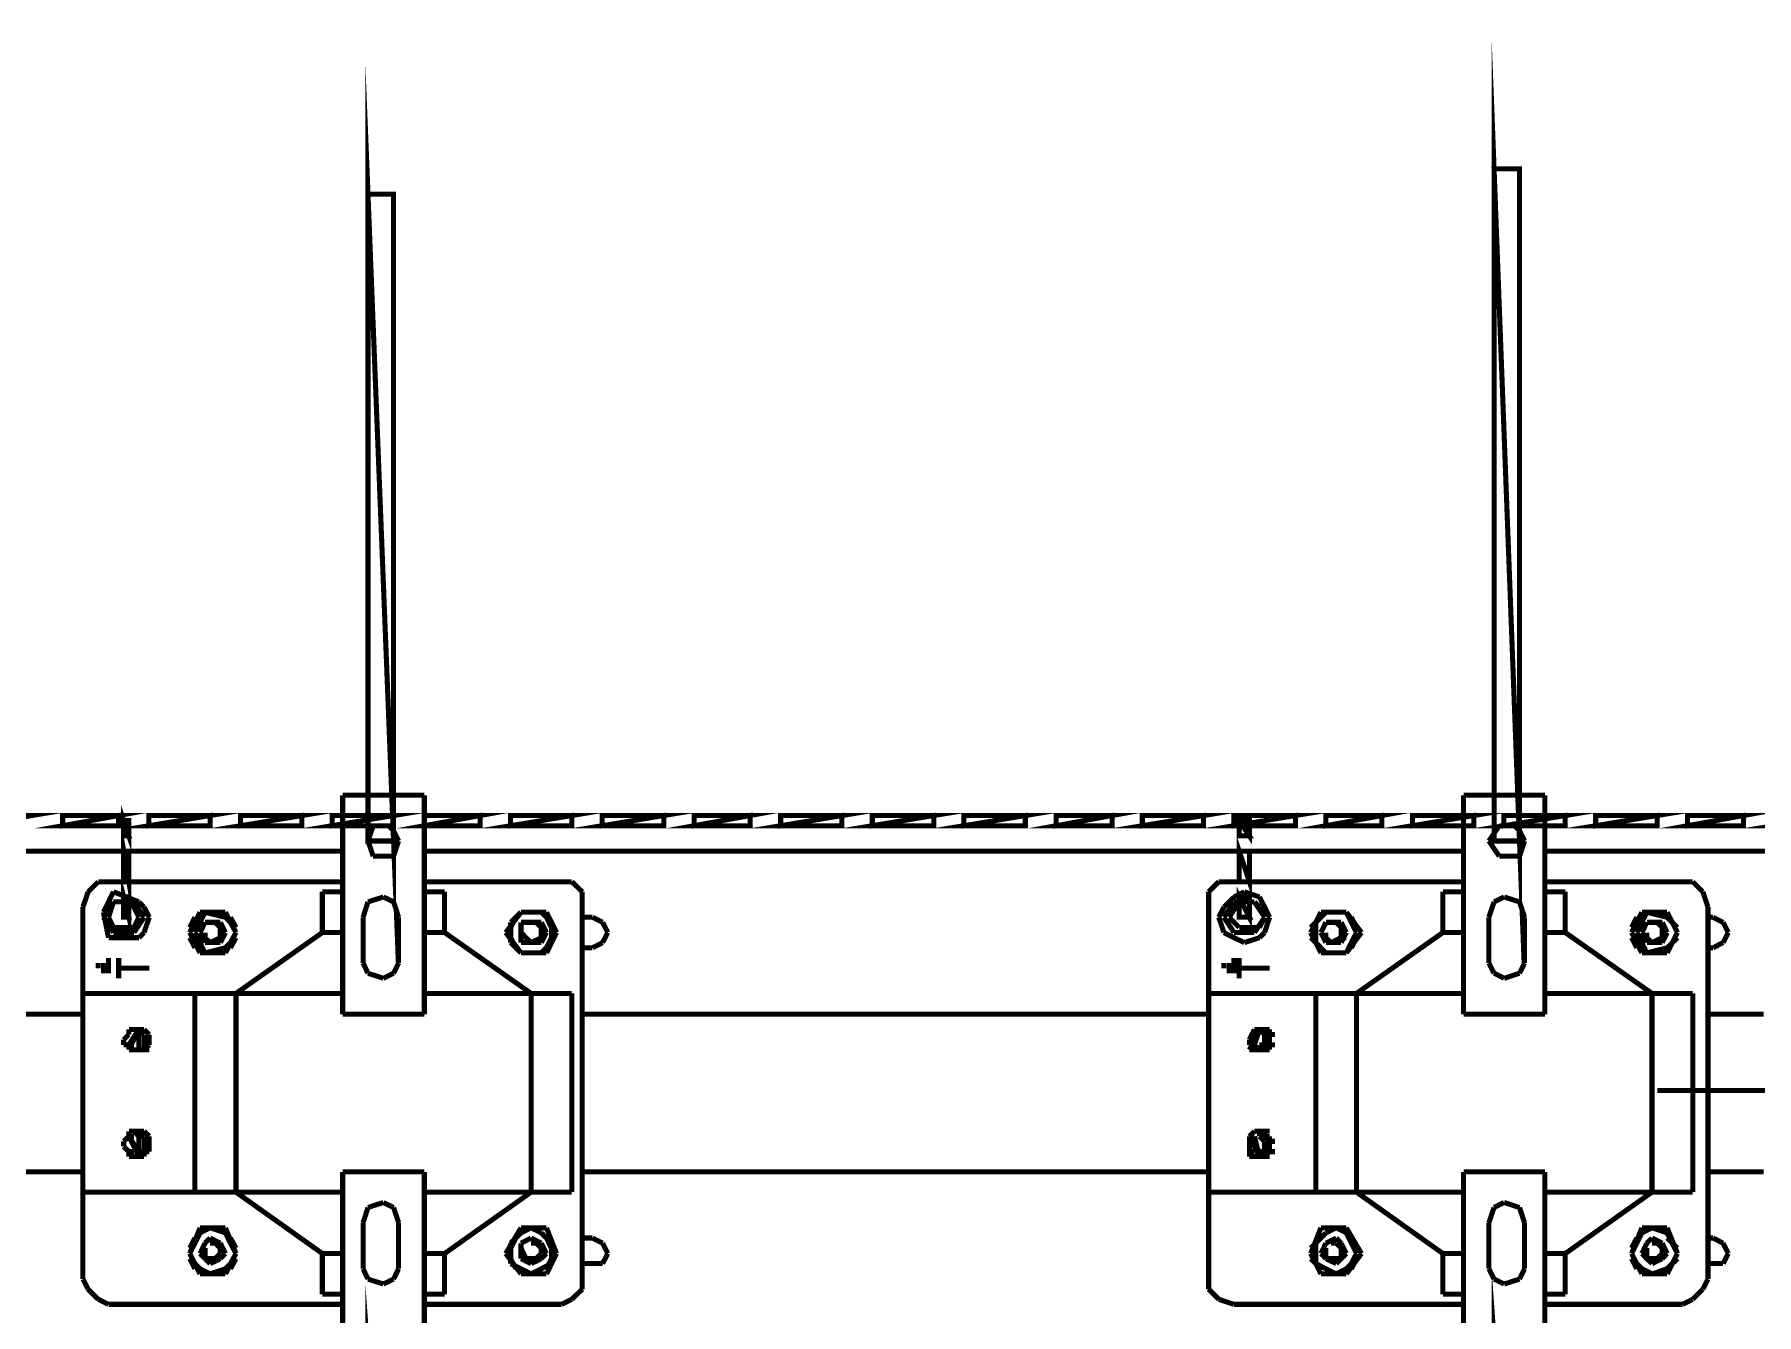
# Model space of a CAD drawing. Extents: x 0 to 210, y 0 to 297.
# Drawn here: x 122.89 to 137.22, y 110.88 to 121.54 of the extents above; entities that cross this region are included whole.
import ezdxf

# ---------------------------------------------------------------- set-up
doc = ezdxf.new("R2010")
doc.units = 0
doc.header["$MEASUREMENT"] = 0
for name, color, linetype in [('C00-00-00-BLACK', 7, 'Continuous'), ('C00-7E-FF', 150, 'Continuous'), ('C00-FF-00', 3, 'Continuous'), ('CFF-00-00', 1, 'Continuous')]:
    doc.layers.add(name, color=color, linetype=linetype)

msp = doc.modelspace()

# ---------------------------------------------------------------- linework, layer by layer
at = {"layer": 'C00-00-00-BLACK', "const_width": 0.0423}
for points in [[(126.132, 115.205), (125.452, 115.205)], [(125.452, 115.205), (125.452, 113.382)], [(126.132, 115.205), (126.132, 113.382)], [(134.784, 115.205), (134.784, 113.382)], [(135.461, 115.205), (134.784, 115.205)], [(135.461, 115.205), (135.461, 113.382)], [(125.706, 114.951), (125.663, 114.824)], [(125.663, 114.824), (125.706, 114.697)], [(125.833, 114.951), (125.706, 114.951)], [(125.876, 114.909), (125.833, 114.951)], [(125.918, 114.824), (125.876, 114.909)], [(125.876, 114.697), (125.918, 114.824)], [(135.081, 114.951), (134.995, 114.824)], [(134.995, 114.824), (135.081, 114.697)], [(135.208, 114.951), (135.081, 114.951)], [(135.25, 114.909), (135.208, 114.951)], [(135.292, 114.824), (135.25, 114.909)], [(135.25, 114.697), (135.292, 114.824)], [(125.452, 114.74), (116.759, 114.74)], [(125.706, 114.697), (125.833, 114.697)], [(125.833, 114.697), (125.876, 114.697)], [(134.784, 114.74), (126.132, 114.74)], [(135.081, 114.697), (135.208, 114.697)], [(135.208, 114.697), (135.25, 114.697)], [(138.642, 114.74), (135.461, 114.74)], [(123.333, 114.401), (123.29, 114.274)], [(123.417, 114.485), (123.333, 114.401)], [(123.503, 114.485), (123.417, 114.485)], [(123.544, 114.401), (123.46, 114.231)], [(123.503, 114.485), (125.452, 114.485)], [(123.756, 114.317), (123.544, 114.401)], [(125.452, 114.401), (125.283, 114.401)], [(125.283, 114.062), (125.283, 114.401)], [(126.132, 114.485), (127.276, 114.485)], [(126.301, 114.401), (126.132, 114.401)], [(126.301, 114.062), (126.301, 114.401)], [(127.36, 114.485), (127.276, 114.485)], [(127.447, 114.401), (127.36, 114.485)], [(127.447, 114.274), (127.447, 114.401)], [(132.746, 114.485), (132.662, 114.401)], [(132.662, 114.401), (132.662, 114.274)], [(132.873, 114.485), (132.746, 114.485)], [(132.873, 114.485), (134.784, 114.485)], [(132.959, 114.401), (132.873, 114.358)], [(133.085, 114.358), (132.959, 114.401)], [(134.612, 114.401), (134.612, 114.062)], [(134.784, 114.401), (134.612, 114.401)], [(135.461, 114.485), (136.608, 114.485)], [(135.461, 114.401), (135.631, 114.401)], [(135.631, 114.401), (135.631, 114.062)], [(136.692, 114.485), (136.608, 114.485)], [(136.776, 114.401), (136.692, 114.485)], [(136.819, 114.274), (136.776, 114.401)], [(123.29, 114.274), (123.29, 111.177)], [(123.544, 114.317), (123.46, 114.189)], [(123.544, 114.317), (123.503, 114.189)], [(123.714, 114.317), (123.544, 114.317)], [(123.672, 114.317), (123.544, 114.317)], [(123.714, 114.274), (123.672, 114.317)], [(123.799, 114.189), (123.714, 114.317)], [(123.756, 114.189), (123.714, 114.274)], [(123.799, 114.274), (123.756, 114.317)], [(123.842, 114.189), (123.799, 114.274)], [(125.663, 114.317), (125.622, 114.189)], [(125.791, 114.358), (125.663, 114.317)], [(125.876, 114.317), (125.791, 114.358)], [(125.918, 114.189), (125.876, 114.317)], [(127.447, 114.274), (127.447, 111.177)], [(132.662, 114.274), (132.662, 111.177)], [(132.789, 114.274), (132.746, 114.189)], [(132.873, 114.358), (132.789, 114.274)], [(132.873, 114.317), (132.789, 114.189)], [(132.916, 114.317), (132.832, 114.189)], [(133.043, 114.317), (132.873, 114.317)], [(133.043, 114.317), (132.916, 114.317)], [(133.085, 114.274), (133.043, 114.317)], [(133.128, 114.189), (133.043, 114.317)], [(133.128, 114.274), (133.085, 114.358)], [(133.128, 114.189), (133.085, 114.274)], [(133.169, 114.189), (133.128, 114.274)], [(135.038, 114.317), (134.995, 114.189)], [(135.122, 114.358), (135.038, 114.317)], [(135.25, 114.317), (135.122, 114.358)], [(135.292, 114.189), (135.25, 114.317)], [(136.819, 114.274), (136.819, 111.177)], [(123.46, 114.231), (123.503, 114.019)], [(123.46, 114.189), (123.544, 114.062)], [(123.503, 114.189), (123.544, 114.104)], [(123.714, 114.062), (123.799, 114.189)], [(123.714, 114.104), (123.756, 114.189)], [(123.799, 114.062), (123.842, 114.189)], [(124.265, 114.231), (124.179, 114.062)], [(124.222, 114.189), (124.179, 114.104)], [(124.306, 114.231), (124.222, 114.062)], [(124.476, 114.231), (124.265, 114.231)], [(124.306, 114.147), (124.265, 114.062)], [(124.434, 114.231), (124.306, 114.231)], [(124.476, 114.189), (124.306, 114.231)], [(124.349, 114.147), (124.306, 114.147)], [(124.434, 114.147), (124.349, 114.147)], [(124.391, 114.147), (124.349, 114.147)], [(124.434, 114.104), (124.391, 114.147)], [(124.476, 114.062), (124.434, 114.147)], [(124.564, 114.062), (124.476, 114.231)], [(124.518, 114.147), (124.476, 114.189)], [(124.564, 114.104), (124.518, 114.189)], [(124.564, 114.062), (124.518, 114.147)], [(125.622, 114.189), (125.622, 113.808)], [(125.918, 114.189), (125.918, 113.808)], [(126.937, 114.231), (126.81, 114.062)], [(126.937, 114.231), (126.851, 114.147)], [(126.894, 114.189), (126.851, 114.104)], [(126.851, 114.147), (126.851, 114.062)], [(127.149, 114.231), (126.937, 114.231)], [(127.021, 114.231), (126.937, 114.231)], [(127.021, 114.147), (126.937, 114.147)], [(126.937, 114.147), (126.937, 114.062)], [(127.063, 114.231), (126.979, 114.231)], [(127.106, 114.231), (127.021, 114.231)], [(127.063, 114.147), (127.021, 114.147)], [(127.106, 114.147), (127.021, 114.147)], [(127.106, 114.104), (127.063, 114.147)], [(127.19, 114.147), (127.106, 114.231)], [(127.149, 114.062), (127.106, 114.147)], [(127.233, 114.062), (127.149, 114.231)], [(127.19, 114.104), (127.149, 114.189)], [(127.19, 114.062), (127.19, 114.147)], [(127.532, 114.189), (127.447, 114.189)], [(127.616, 114.147), (127.532, 114.189)], [(127.659, 114.062), (127.616, 114.147)], [(132.746, 114.189), (132.789, 114.062)], [(132.789, 114.189), (132.873, 114.062)], [(132.832, 114.189), (132.916, 114.104)], [(133.043, 114.062), (133.128, 114.189)], [(133.085, 114.104), (133.128, 114.189)], [(133.128, 114.062), (133.169, 114.189)], [(133.597, 114.231), (133.511, 114.062)], [(133.597, 114.189), (133.511, 114.104)], [(133.638, 114.231), (133.554, 114.147)], [(133.554, 114.147), (133.554, 114.062)], [(133.808, 114.231), (133.597, 114.231)], [(133.638, 114.147), (133.597, 114.062)], [(133.724, 114.231), (133.638, 114.231)], [(133.724, 114.147), (133.638, 114.147)], [(133.765, 114.231), (133.681, 114.231)], [(133.724, 114.147), (133.681, 114.147)], [(133.808, 114.231), (133.724, 114.231)], [(133.765, 114.104), (133.724, 114.147)], [(133.765, 114.147), (133.724, 114.147)], [(133.808, 114.062), (133.765, 114.147)], [(133.934, 114.062), (133.808, 114.231)], [(133.85, 114.147), (133.808, 114.231)], [(133.893, 114.104), (133.85, 114.189)], [(133.893, 114.062), (133.85, 114.147)], [(134.995, 114.189), (134.995, 113.808)], [(135.292, 114.189), (135.292, 113.808)], [(136.269, 114.231), (136.183, 114.062)], [(136.226, 114.189), (136.183, 114.104)], [(136.31, 114.231), (136.226, 114.062)], [(136.479, 114.231), (136.269, 114.231)], [(136.31, 114.147), (136.269, 114.062)], [(136.438, 114.231), (136.31, 114.231)], [(136.479, 114.189), (136.31, 114.231)], [(136.353, 114.147), (136.31, 114.147)], [(136.438, 114.147), (136.353, 114.147)], [(136.396, 114.147), (136.353, 114.147)], [(136.438, 114.104), (136.396, 114.147)], [(136.479, 114.062), (136.438, 114.147)], [(136.565, 114.062), (136.479, 114.231)], [(136.565, 114.104), (136.479, 114.189)], [(136.522, 114.147), (136.479, 114.189)], [(136.565, 114.062), (136.522, 114.147)], [(136.861, 114.189), (136.819, 114.189)], [(136.945, 114.147), (136.861, 114.189)], [(136.988, 114.062), (136.945, 114.147)], [(123.503, 114.019), (123.756, 114.019)], [(123.544, 114.104), (123.672, 114.104)], [(123.544, 114.062), (123.714, 114.062)], [(123.672, 114.104), (123.714, 114.104)], [(123.756, 114.019), (123.799, 114.062)], [(124.179, 114.062), (124.265, 113.892)], [(124.179, 114.019), (124.222, 113.935)], [(124.222, 114.062), (124.306, 113.892)], [(124.265, 114.062), (124.306, 113.978)], [(124.306, 114.062), (124.306, 114.019)], [(124.306, 114.019), (124.349, 113.978)], [(124.306, 113.978), (124.349, 113.978)], [(124.349, 113.978), (124.434, 114.019)], [(124.349, 113.978), (124.434, 113.978)], [(124.434, 114.019), (124.434, 114.104)], [(124.434, 113.978), (124.476, 114.062)], [(124.476, 113.892), (124.564, 114.062)], [(124.476, 113.935), (124.518, 113.978)], [(124.518, 113.978), (124.564, 114.062)], [(124.518, 113.935), (124.564, 114.019)], [(125.283, 114.062), (124.564, 113.555)], [(125.452, 114.062), (125.283, 114.062)], [(126.132, 114.062), (126.301, 114.062)], [(126.301, 114.062), (127.021, 113.555)], [(126.81, 114.062), (126.937, 113.892)], [(126.851, 114.062), (126.851, 113.978)], [(126.851, 114.019), (126.894, 113.935)], [(126.851, 113.978), (126.937, 113.892)], [(126.937, 114.062), (126.979, 114.019)], [(126.937, 114.062), (126.937, 113.978)], [(126.937, 113.978), (127.021, 113.978)], [(126.979, 114.019), (127.021, 113.978)], [(127.021, 113.978), (127.106, 114.019)], [(127.021, 113.978), (127.106, 113.978)], [(127.106, 114.019), (127.106, 114.104)], [(127.106, 113.978), (127.149, 114.062)], [(127.106, 113.892), (127.19, 113.978)], [(127.149, 113.892), (127.233, 114.062)], [(127.149, 113.935), (127.19, 114.019)], [(127.19, 113.978), (127.19, 114.062)], [(127.532, 113.935), (127.616, 113.978)], [(127.616, 113.978), (127.659, 114.062)], [(132.789, 114.062), (132.873, 114.019)], [(132.873, 114.062), (133.043, 114.062)], [(132.873, 114.019), (132.959, 113.978)], [(132.916, 114.104), (133.043, 114.104)], [(132.959, 113.978), (133.085, 114.019)], [(133.043, 114.104), (133.085, 114.104)], [(133.085, 114.019), (133.128, 114.062)], [(133.511, 114.062), (133.597, 113.892)], [(133.511, 114.019), (133.597, 113.935)], [(133.554, 114.062), (133.554, 113.978)], [(133.554, 113.978), (133.638, 113.892)], [(133.597, 114.062), (133.638, 113.978)], [(133.638, 114.062), (133.638, 114.019)], [(133.638, 114.019), (133.681, 113.978)], [(133.638, 113.978), (133.724, 113.978)], [(133.681, 113.978), (133.765, 114.019)], [(133.724, 113.978), (133.765, 113.978)], [(133.765, 114.019), (133.765, 114.104)], [(133.765, 113.978), (133.808, 114.062)], [(133.765, 114.019), (133.808, 114.019)], [(133.808, 113.892), (133.934, 114.062)], [(133.808, 113.892), (133.85, 113.978)], [(133.85, 113.978), (133.893, 114.062)], [(133.85, 113.935), (133.893, 114.019)], [(134.612, 114.062), (133.893, 113.555)], [(134.784, 114.062), (134.612, 114.062)], [(135.631, 114.062), (135.461, 114.062)], [(135.631, 114.062), (136.353, 113.555)], [(136.183, 114.062), (136.269, 113.892)], [(136.183, 114.019), (136.226, 113.935)], [(136.226, 114.062), (136.31, 113.892)], [(136.269, 114.062), (136.31, 113.978)], [(136.31, 114.062), (136.31, 114.019)], [(136.31, 114.019), (136.353, 113.978)], [(136.31, 113.978), (136.353, 113.978)], [(136.353, 113.978), (136.438, 114.019)], [(136.353, 113.978), (136.438, 113.978)], [(136.438, 114.019), (136.438, 114.104)], [(136.438, 113.978), (136.479, 114.062)], [(136.479, 113.892), (136.565, 114.062)], [(136.479, 113.935), (136.565, 114.019)], [(136.479, 113.935), (136.522, 113.978)], [(136.522, 113.978), (136.565, 114.062)], [(136.861, 113.935), (136.945, 113.978)], [(136.945, 113.978), (136.988, 114.062)], [(123.503, 113.851), (123.503, 113.723)], [(123.587, 113.851), (123.587, 113.681)], [(124.265, 113.892), (124.476, 113.892)], [(124.306, 113.892), (124.476, 113.935)], [(124.306, 113.892), (124.434, 113.892)], [(126.937, 113.892), (127.149, 113.892)], [(126.937, 113.892), (127.021, 113.892)], [(126.979, 113.892), (127.063, 113.892)], [(127.021, 113.892), (127.106, 113.892)], [(127.447, 113.935), (127.532, 113.935)], [(132.873, 113.851), (132.873, 113.723)], [(132.916, 113.851), (132.916, 113.681)], [(133.597, 113.892), (133.808, 113.892)], [(133.638, 113.892), (133.724, 113.892)], [(133.681, 113.892), (133.765, 113.892)], [(133.724, 113.892), (133.808, 113.892)], [(136.269, 113.892), (136.479, 113.892)], [(136.31, 113.892), (136.479, 113.935)], [(136.31, 113.892), (136.438, 113.892)], [(136.819, 113.935), (136.861, 113.935)], [(123.417, 113.808), (123.417, 113.765)], [(123.46, 113.808), (123.46, 113.723)], [(123.842, 113.765), (123.587, 113.765)], [(125.622, 113.808), (125.663, 113.723)], [(125.663, 113.723), (125.791, 113.681)], [(125.791, 113.681), (125.876, 113.723)], [(125.876, 113.723), (125.918, 113.808)], [(132.789, 113.808), (132.789, 113.765)], [(132.832, 113.808), (132.832, 113.723)], [(133.169, 113.765), (132.916, 113.765)], [(134.995, 113.808), (135.038, 113.723)], [(135.038, 113.723), (135.122, 113.681)], [(135.122, 113.681), (135.25, 113.723)], [(135.25, 113.723), (135.292, 113.808)], [(125.452, 113.555), (123.29, 113.555)], [(124.222, 113.555), (124.222, 111.901)], [(124.564, 113.555), (124.564, 111.901)], [(127.36, 113.555), (126.132, 113.555)], [(127.021, 113.555), (127.021, 111.901)], [(127.36, 113.555), (127.36, 111.901)], [(134.784, 113.555), (132.662, 113.555)], [(133.554, 113.555), (133.554, 111.901)], [(133.893, 113.555), (133.893, 111.901)], [(136.692, 113.555), (135.461, 113.555)], [(136.353, 113.555), (136.353, 111.901)], [(136.692, 113.555), (136.692, 111.901)], [(123.29, 113.382), (118.116, 113.382)], [(123.672, 113.127), (123.756, 113.255)], [(123.672, 113.086), (123.756, 113.255)], [(123.756, 113.255), (123.672, 113.255)], [(123.672, 113.255), (123.714, 113.255)], [(123.672, 113.255), (123.714, 113.255)], [(123.672, 113.255), (123.672, 113.213)], [(123.672, 113.127), (123.756, 113.255)], [(123.714, 113.255), (123.756, 113.255)], [(123.799, 113.213), (123.756, 113.255)], [(123.756, 113.255), (123.799, 113.255)], [(123.799, 113.255), (123.756, 113.255)], [(123.756, 113.255), (123.799, 113.255)], [(123.756, 113.255), (123.799, 113.255)], [(123.799, 113.255), (123.756, 113.255)], [(123.756, 113.255), (123.799, 113.255)], [(123.756, 113.127), (123.756, 113.255)], [(123.842, 113.213), (123.799, 113.255)], [(126.132, 113.382), (125.452, 113.382)], [(132.662, 113.382), (127.447, 113.382)], [(133.043, 113.255), (133.001, 113.17)], [(133.085, 113.255), (133.001, 113.086)], [(133.001, 113.127), (133.085, 113.255)], [(133.043, 113.127), (133.085, 113.255)], [(133.085, 113.255), (133.043, 113.255)], [(133.043, 113.255), (133.085, 113.255)], [(133.043, 113.255), (133.128, 113.255)], [(133.128, 113.213), (133.085, 113.255)], [(133.128, 113.255), (133.085, 113.255)], [(133.085, 113.255), (133.128, 113.255)], [(133.128, 113.255), (133.085, 113.255)], [(133.128, 113.255), (133.085, 113.255)], [(133.169, 113.255), (133.128, 113.255)], [(133.128, 113.255), (133.169, 113.255)], [(133.128, 113.255), (133.169, 113.255)], [(133.128, 113.213), (133.128, 113.255)], [(133.128, 113.255), (133.169, 113.255)], [(133.169, 113.213), (133.169, 113.255)], [(135.461, 113.382), (134.784, 113.382)], [(137.284, 113.382), (136.819, 113.382)], [(123.672, 113.213), (123.629, 113.17)], [(123.629, 113.17), (123.629, 113.127)], [(123.629, 113.127), (123.672, 113.127)], [(123.672, 113.127), (123.714, 113.127)], [(123.672, 113.127), (123.672, 113.086)], [(123.756, 113.086), (123.756, 113.127)], [(123.799, 113.127), (123.799, 113.213)], [(123.799, 113.086), (123.799, 113.127)], [(123.799, 113.086), (123.842, 113.127)], [(123.842, 113.127), (123.842, 113.213)], [(133.001, 113.17), (133.001, 113.127)], [(133.001, 113.127), (133.043, 113.127)], [(133.043, 113.127), (133.001, 113.127)], [(133.043, 113.086), (133.043, 113.127)], [(133.085, 113.086), (133.085, 113.127)], [(133.085, 113.127), (133.128, 113.127)], [(133.128, 113.127), (133.128, 113.213)], [(133.169, 113.213), (133.128, 113.213)], [(133.128, 113.086), (133.128, 113.127)], [(133.128, 113.127), (133.169, 113.127)], [(133.169, 113.127), (133.169, 113.213)], [(133.169, 113.213), (133.215, 113.213)], [(133.169, 113.127), (133.169, 113.213)], [(133.169, 113.086), (133.169, 113.127)], [(133.169, 113.127), (133.215, 113.127)], [(123.672, 113.086), (123.756, 113.086)], [(123.714, 113.086), (123.756, 113.086)], [(123.756, 113.086), (123.799, 113.086)], [(123.756, 113.086), (123.799, 113.086)], [(123.756, 113.086), (123.799, 113.086)], [(123.799, 113.086), (123.842, 113.086)], [(123.799, 113.086), (123.842, 113.086)], [(133.001, 113.086), (133.043, 113.086)], [(133.043, 113.086), (133.085, 113.086)], [(133.043, 113.086), (133.128, 113.086)], [(133.085, 113.086), (133.128, 113.086)], [(133.128, 113.086), (133.169, 113.086)], [(133.128, 113.086), (133.169, 113.086)], [(123.672, 112.365), (123.672, 112.408)], [(123.672, 112.408), (123.714, 112.408)], [(123.714, 112.408), (123.756, 112.408)], [(123.714, 112.408), (123.756, 112.365)], [(123.756, 112.408), (123.799, 112.408)], [(123.756, 112.408), (123.799, 112.408)], [(123.756, 112.408), (123.799, 112.365)], [(123.799, 112.408), (123.842, 112.365)], [(133.001, 112.365), (133.043, 112.408)], [(133.043, 112.408), (133.085, 112.408)], [(133.043, 112.408), (133.128, 112.408)], [(133.085, 112.408), (133.128, 112.408)], [(133.085, 112.408), (133.085, 112.365)], [(133.128, 112.408), (133.128, 112.365)], [(133.128, 112.408), (133.169, 112.408)], [(133.128, 112.408), (133.128, 112.365)], [(123.629, 112.324), (123.672, 112.365)], [(123.629, 112.281), (123.629, 112.324)], [(123.672, 112.238), (123.629, 112.281)], [(123.672, 112.365), (123.714, 112.365)], [(123.756, 112.197), (123.672, 112.365)], [(123.756, 112.238), (123.672, 112.365)], [(123.672, 112.365), (123.756, 112.197)], [(123.756, 112.365), (123.799, 112.365)], [(123.756, 112.365), (123.756, 112.238)], [(123.799, 112.365), (123.799, 112.238)], [(123.842, 112.365), (123.842, 112.238)], [(133.001, 112.365), (133.085, 112.197)], [(133.085, 112.238), (133.001, 112.365)], [(133.001, 112.238), (133.001, 112.365)], [(133.001, 112.365), (133.043, 112.365)], [(133.043, 112.365), (133.085, 112.197)], [(133.085, 112.365), (133.128, 112.365)], [(133.085, 112.365), (133.128, 112.324)], [(133.128, 112.365), (133.169, 112.365)], [(133.128, 112.365), (133.169, 112.324)], [(133.128, 112.365), (133.169, 112.365)], [(133.128, 112.324), (133.128, 112.238)], [(133.169, 112.365), (133.169, 112.324)], [(133.169, 112.324), (133.169, 112.238)], [(133.169, 112.324), (133.215, 112.324)], [(133.169, 112.324), (133.169, 112.281)], [(133.169, 112.281), (133.169, 112.238)], [(123.672, 112.197), (123.672, 112.238)], [(123.672, 112.238), (123.714, 112.238)], [(123.756, 112.197), (123.672, 112.197)], [(123.714, 112.197), (123.756, 112.197)], [(123.799, 112.238), (123.756, 112.238)], [(123.756, 112.238), (123.756, 112.197)], [(123.756, 112.238), (123.799, 112.238)], [(123.756, 112.197), (123.799, 112.197)], [(123.799, 112.197), (123.756, 112.197)], [(123.799, 112.197), (123.756, 112.197)], [(123.842, 112.238), (123.799, 112.238)], [(123.799, 112.238), (123.799, 112.197)], [(123.799, 112.238), (123.842, 112.238)], [(123.799, 112.238), (123.799, 112.197)], [(133.001, 112.197), (133.001, 112.238)], [(133.001, 112.238), (133.043, 112.238)], [(133.085, 112.197), (133.001, 112.197)], [(133.043, 112.197), (133.128, 112.197)], [(133.128, 112.238), (133.085, 112.238)], [(133.085, 112.238), (133.128, 112.238)], [(133.128, 112.197), (133.085, 112.197)], [(133.085, 112.197), (133.128, 112.197)], [(133.128, 112.197), (133.085, 112.197)], [(133.169, 112.238), (133.128, 112.238)], [(133.128, 112.238), (133.128, 112.197)], [(133.169, 112.238), (133.128, 112.197)], [(133.128, 112.238), (133.128, 112.197)], [(133.128, 112.197), (133.169, 112.197)], [(133.169, 112.238), (133.215, 112.238)], [(123.29, 112.069), (118.116, 112.069)], [(125.452, 112.069), (125.452, 110.247)], [(126.132, 112.069), (125.452, 112.069)], [(126.132, 112.069), (126.132, 110.247)], [(132.662, 112.069), (127.447, 112.069)], [(134.784, 112.069), (134.784, 110.247)], [(135.461, 112.069), (134.784, 112.069)], [(135.461, 112.069), (135.461, 110.247)], [(137.284, 112.069), (136.819, 112.069)], [(125.452, 111.901), (123.29, 111.901)], [(125.283, 111.39), (124.564, 111.901)], [(125.791, 111.815), (125.663, 111.773)], [(125.876, 111.773), (125.791, 111.815)], [(127.36, 111.901), (126.132, 111.901)], [(126.301, 111.39), (127.021, 111.901)], [(134.784, 111.901), (132.662, 111.901)], [(134.612, 111.39), (133.893, 111.901)], [(135.122, 111.815), (135.038, 111.773)], [(135.25, 111.773), (135.122, 111.815)], [(136.692, 111.901), (135.461, 111.901)], [(135.631, 111.39), (136.353, 111.901)], [(125.663, 111.773), (125.622, 111.646)], [(125.918, 111.646), (125.876, 111.773)], [(135.038, 111.773), (134.995, 111.646)], [(135.292, 111.646), (135.25, 111.773)], [(124.265, 111.604), (124.179, 111.39)], [(124.265, 111.562), (124.222, 111.476)], [(124.349, 111.604), (124.265, 111.562)], [(124.476, 111.604), (124.265, 111.604)], [(124.434, 111.604), (124.306, 111.604)], [(124.476, 111.562), (124.349, 111.604)], [(124.564, 111.39), (124.476, 111.604)], [(124.518, 111.476), (124.476, 111.562)], [(125.622, 111.646), (125.622, 111.263)], [(125.918, 111.646), (125.918, 111.263)], [(126.937, 111.604), (126.81, 111.39)], [(126.937, 111.562), (126.851, 111.476)], [(127.021, 111.604), (126.937, 111.562)], [(127.149, 111.604), (126.937, 111.604)], [(127.063, 111.604), (126.979, 111.604)], [(127.106, 111.562), (127.021, 111.604)], [(127.19, 111.476), (127.106, 111.562)], [(127.233, 111.39), (127.149, 111.604)], [(133.597, 111.604), (133.511, 111.39)], [(133.638, 111.562), (133.554, 111.476)], [(133.808, 111.604), (133.597, 111.604)], [(133.724, 111.604), (133.638, 111.562)], [(133.765, 111.604), (133.681, 111.604)], [(133.808, 111.562), (133.724, 111.604)], [(133.934, 111.39), (133.808, 111.604)], [(133.85, 111.476), (133.808, 111.562)], [(134.995, 111.646), (134.995, 111.263)], [(135.292, 111.646), (135.292, 111.263)], [(136.269, 111.604), (136.183, 111.39)], [(136.269, 111.562), (136.226, 111.476)], [(136.479, 111.604), (136.269, 111.604)], [(136.353, 111.604), (136.269, 111.562)], [(136.438, 111.604), (136.31, 111.604)], [(136.479, 111.562), (136.353, 111.604)], [(136.565, 111.39), (136.479, 111.604)], [(136.522, 111.476), (136.479, 111.562)], [(124.222, 111.519), (124.179, 111.435)], [(124.222, 111.476), (124.179, 111.39)], [(124.179, 111.39), (124.222, 111.306)], [(124.179, 111.39), (124.265, 111.22)], [(124.306, 111.476), (124.265, 111.39)], [(124.265, 111.39), (124.306, 111.347)], [(124.349, 111.519), (124.306, 111.476)], [(124.306, 111.435), (124.306, 111.347)], [(124.434, 111.476), (124.349, 111.519)], [(124.391, 111.476), (124.349, 111.476)], [(124.434, 111.435), (124.391, 111.476)], [(124.391, 111.347), (124.434, 111.39)], [(124.476, 111.39), (124.434, 111.476)], [(124.434, 111.39), (124.434, 111.435)], [(124.434, 111.347), (124.476, 111.39)], [(124.476, 111.22), (124.564, 111.39)], [(124.564, 111.435), (124.518, 111.519)], [(124.564, 111.39), (124.518, 111.476)], [(124.518, 111.306), (124.564, 111.39)], [(125.283, 111.39), (125.283, 111.051)], [(125.452, 111.39), (125.283, 111.39)], [(126.301, 111.39), (126.132, 111.39)], [(126.301, 111.39), (126.301, 111.051)], [(126.81, 111.39), (126.937, 111.22)], [(126.894, 111.519), (126.851, 111.435)], [(126.851, 111.476), (126.851, 111.39)], [(126.851, 111.39), (126.851, 111.306)], [(127.021, 111.519), (126.937, 111.476)], [(126.937, 111.476), (126.937, 111.39)], [(126.937, 111.435), (126.979, 111.347)], [(126.937, 111.39), (126.937, 111.347)], [(127.106, 111.476), (127.021, 111.519)], [(127.063, 111.476), (127.021, 111.476)], [(127.106, 111.435), (127.063, 111.476)], [(127.063, 111.347), (127.106, 111.39)], [(127.149, 111.39), (127.106, 111.476)], [(127.106, 111.39), (127.106, 111.435)], [(127.106, 111.347), (127.149, 111.39)], [(127.19, 111.435), (127.149, 111.519)], [(127.149, 111.22), (127.233, 111.39)], [(127.19, 111.39), (127.19, 111.476)], [(127.19, 111.306), (127.19, 111.39)], [(127.532, 111.519), (127.447, 111.519)], [(127.616, 111.476), (127.532, 111.519)], [(127.659, 111.39), (127.616, 111.476)], [(127.616, 111.306), (127.659, 111.39)], [(133.597, 111.519), (133.511, 111.435)], [(133.511, 111.39), (133.597, 111.22)], [(133.554, 111.476), (133.554, 111.39)], [(133.554, 111.39), (133.554, 111.306)], [(133.638, 111.476), (133.597, 111.39)], [(133.597, 111.39), (133.638, 111.347)], [(133.724, 111.519), (133.638, 111.476)], [(133.638, 111.435), (133.638, 111.347)], [(133.724, 111.476), (133.681, 111.476)], [(133.765, 111.476), (133.724, 111.519)], [(133.765, 111.435), (133.724, 111.476)], [(133.808, 111.39), (133.765, 111.476)], [(133.765, 111.39), (133.765, 111.435)], [(133.765, 111.347), (133.765, 111.39)], [(133.765, 111.347), (133.808, 111.39)], [(133.808, 111.22), (133.934, 111.39)], [(133.893, 111.435), (133.85, 111.519)], [(133.893, 111.39), (133.85, 111.476)], [(133.85, 111.306), (133.893, 111.39)], [(134.612, 111.39), (134.612, 111.051)], [(134.784, 111.39), (134.612, 111.39)], [(135.631, 111.39), (135.461, 111.39)], [(135.631, 111.39), (135.631, 111.051)], [(136.226, 111.519), (136.183, 111.435)], [(136.226, 111.476), (136.183, 111.39)], [(136.183, 111.39), (136.269, 111.22)], [(136.183, 111.39), (136.226, 111.306)], [(136.31, 111.476), (136.269, 111.39)], [(136.269, 111.39), (136.31, 111.347)], [(136.353, 111.519), (136.31, 111.476)], [(136.31, 111.435), (136.31, 111.347)], [(136.438, 111.476), (136.353, 111.519)], [(136.396, 111.476), (136.353, 111.476)], [(136.438, 111.435), (136.396, 111.476)], [(136.396, 111.347), (136.438, 111.39)], [(136.479, 111.39), (136.438, 111.476)], [(136.438, 111.39), (136.438, 111.435)], [(136.438, 111.347), (136.479, 111.39)], [(136.565, 111.435), (136.479, 111.519)], [(136.479, 111.22), (136.565, 111.39)], [(136.565, 111.39), (136.522, 111.476)], [(136.522, 111.306), (136.565, 111.39)], [(136.861, 111.519), (136.819, 111.519)], [(136.945, 111.476), (136.861, 111.519)], [(136.988, 111.39), (136.945, 111.476)], [(136.945, 111.306), (136.988, 111.39)], [(124.179, 111.347), (124.222, 111.263)], [(124.222, 111.306), (124.265, 111.263)], [(124.265, 111.263), (124.349, 111.22)], [(124.306, 111.347), (124.349, 111.306)], [(124.306, 111.347), (124.349, 111.347)], [(124.349, 111.306), (124.434, 111.347)], [(124.349, 111.347), (124.391, 111.347)], [(124.349, 111.22), (124.476, 111.263)], [(124.476, 111.263), (124.518, 111.306)], [(124.518, 111.263), (124.564, 111.347)], [(125.622, 111.263), (125.663, 111.177)], [(125.876, 111.177), (125.918, 111.263)], [(126.851, 111.347), (126.894, 111.263)], [(126.851, 111.306), (126.937, 111.263)], [(126.937, 111.347), (127.021, 111.306)], [(126.937, 111.263), (127.021, 111.22)], [(126.979, 111.347), (127.021, 111.347)], [(127.021, 111.347), (127.063, 111.347)], [(127.021, 111.306), (127.106, 111.347)], [(127.021, 111.22), (127.106, 111.263)], [(127.106, 111.263), (127.19, 111.306)], [(127.149, 111.263), (127.19, 111.347)], [(127.532, 111.306), (127.447, 111.306)], [(127.532, 111.306), (127.616, 111.306)], [(133.511, 111.347), (133.597, 111.263)], [(133.554, 111.306), (133.638, 111.263)], [(133.638, 111.347), (133.681, 111.347)], [(133.638, 111.347), (133.724, 111.306)], [(133.638, 111.263), (133.724, 111.22)], [(133.681, 111.347), (133.765, 111.347)], [(133.724, 111.306), (133.765, 111.347)], [(133.724, 111.22), (133.808, 111.263)], [(133.808, 111.263), (133.85, 111.306)], [(133.85, 111.263), (133.893, 111.347)], [(134.995, 111.263), (135.038, 111.177)], [(135.25, 111.177), (135.292, 111.263)], [(136.183, 111.347), (136.226, 111.263)], [(136.226, 111.306), (136.269, 111.263)], [(136.269, 111.263), (136.353, 111.22)], [(136.31, 111.347), (136.353, 111.306)], [(136.31, 111.347), (136.353, 111.347)], [(136.353, 111.306), (136.438, 111.347)], [(136.353, 111.347), (136.396, 111.347)], [(136.353, 111.22), (136.479, 111.263)], [(136.479, 111.263), (136.565, 111.347)], [(136.479, 111.263), (136.522, 111.306)], [(136.861, 111.306), (136.819, 111.306)], [(136.861, 111.306), (136.945, 111.306)], [(123.29, 111.177), (123.333, 111.093)], [(124.265, 111.22), (124.476, 111.22)], [(124.306, 111.22), (124.434, 111.22)], [(125.663, 111.177), (125.791, 111.136)], [(125.791, 111.136), (125.876, 111.177)], [(126.937, 111.22), (127.149, 111.22)], [(126.979, 111.22), (127.063, 111.22)], [(127.447, 111.093), (127.447, 111.177)], [(132.662, 111.177), (132.662, 111.093)], [(133.597, 111.22), (133.808, 111.22)], [(133.681, 111.22), (133.765, 111.22)], [(135.038, 111.177), (135.122, 111.136)], [(135.122, 111.136), (135.25, 111.177)], [(136.269, 111.22), (136.479, 111.22)], [(136.31, 111.22), (136.438, 111.22)], [(136.776, 111.093), (136.819, 111.177)], [(123.333, 111.093), (123.417, 111.009)], [(123.417, 111.009), (123.503, 110.967)], [(123.503, 110.967), (125.452, 110.967)], [(125.452, 111.051), (125.283, 111.051)], [(126.301, 111.051), (126.132, 111.051)], [(126.132, 110.967), (127.276, 110.967)], [(127.276, 110.967), (127.36, 111.009)], [(127.36, 111.009), (127.447, 111.093)], [(132.662, 111.093), (132.746, 111.009)], [(132.746, 111.009), (132.873, 110.967)], [(132.873, 110.967), (134.784, 110.967)], [(134.784, 111.051), (134.612, 111.051)], [(135.631, 111.051), (135.461, 111.051)], [(135.461, 110.967), (136.608, 110.967)], [(136.608, 110.967), (136.692, 111.009)], [(136.692, 111.009), (136.776, 111.093)]]:
    msp.add_lwpolyline(points, dxfattribs=at)
at = {"layer": 'C00-7E-FF', "const_width": 0.0423}
msp.add_lwpolyline([(136.396, 112.747), (138.472, 112.747)], dxfattribs=at)
at = {"layer": 'C00-FF-00', "const_width": 0.0423}
for points in [[(122.864, 115.036), (122.353, 114.951), (122.353, 115.036), (122.864, 115.036)], [(123.587, 114.951), (123.587, 115.036), (123.121, 114.951), (123.587, 114.951)], [(123.587, 115.036), (123.121, 114.951), (123.121, 115.036), (123.587, 115.036)], [(124.349, 114.951), (124.349, 115.036), (123.839, 114.951), (124.349, 114.951)], [(123.672, 114.993), (123.629, 114.993), (123.672, 114.866), (123.672, 114.993)], [(123.629, 114.993), (123.672, 114.866), (123.629, 114.866), (123.629, 114.993)], [(123.629, 114.74), (123.672, 114.485), (123.629, 114.485), (123.629, 114.74)], [(124.349, 115.036), (123.839, 114.951), (123.839, 115.036), (124.349, 115.036)], [(125.113, 114.951), (125.113, 115.036), (124.602, 114.951), (125.113, 114.951)], [(125.113, 115.036), (124.602, 114.951), (124.602, 115.036), (125.113, 115.036)], [(125.876, 114.951), (125.876, 115.036), (125.364, 114.951), (125.876, 114.951)], [(125.876, 115.036), (125.364, 114.951), (125.364, 115.036), (125.876, 115.036)], [(126.597, 114.951), (126.597, 115.036), (126.132, 114.951), (126.597, 114.951)], [(126.597, 115.036), (126.132, 114.951), (126.132, 115.036), (126.597, 115.036)], [(127.36, 114.951), (127.36, 115.036), (126.85, 114.951), (127.36, 114.951)], [(127.36, 115.036), (126.85, 114.951), (126.85, 115.036), (127.36, 115.036)], [(128.125, 114.951), (128.125, 115.036), (127.613, 114.951), (128.125, 114.951)], [(128.125, 115.036), (127.613, 114.951), (127.613, 115.036), (128.125, 115.036)], [(128.844, 114.951), (128.844, 115.036), (128.378, 114.951), (128.844, 114.951)], [(128.844, 115.036), (128.378, 114.951), (128.378, 115.036), (128.844, 115.036)], [(129.609, 114.951), (129.609, 115.036), (129.099, 114.951), (129.609, 114.951)], [(129.609, 115.036), (129.099, 114.951), (129.099, 115.036), (129.609, 115.036)], [(130.374, 114.951), (130.374, 115.036), (129.862, 114.951), (130.374, 114.951)], [(130.374, 115.036), (129.862, 114.951), (129.862, 115.036), (130.374, 115.036)], [(131.136, 114.951), (131.136, 115.036), (130.624, 114.951), (131.136, 114.951)], [(131.136, 115.036), (130.624, 114.951), (130.624, 115.036), (131.136, 115.036)], [(131.858, 114.951), (131.858, 115.036), (131.392, 114.951), (131.858, 114.951)], [(131.858, 115.036), (131.392, 114.951), (131.392, 115.036), (131.858, 115.036)], [(132.62, 114.951), (132.62, 115.036), (132.11, 114.951), (132.62, 114.951)], [(132.62, 115.036), (132.11, 114.951), (132.11, 115.036), (132.62, 115.036)], [(133.385, 114.951), (133.385, 115.036), (132.873, 114.951), (133.385, 114.951)], [(133.385, 115.036), (132.873, 114.951), (132.873, 115.036), (133.385, 115.036)], [(133.001, 114.993), (132.916, 114.993), (133.001, 114.866), (133.001, 114.993)], [(132.916, 114.993), (133.001, 114.866), (132.916, 114.866), (132.916, 114.993)], [(134.104, 114.951), (134.104, 115.036), (133.638, 114.951), (134.104, 114.951)], [(134.104, 115.036), (133.638, 114.951), (133.638, 115.036), (134.104, 115.036)], [(134.869, 114.951), (134.869, 115.036), (134.359, 114.951), (134.869, 114.951)], [(134.869, 115.036), (134.359, 114.951), (134.359, 115.036), (134.869, 115.036)], [(135.631, 114.951), (135.631, 115.036), (135.12, 114.951), (135.631, 114.951)], [(135.631, 115.036), (135.12, 114.951), (135.12, 115.036), (135.631, 115.036)], [(136.396, 114.951), (136.396, 115.036), (135.884, 114.951), (136.396, 114.951)], [(136.396, 115.036), (135.884, 114.951), (135.884, 115.036), (136.396, 115.036)], [(137.115, 114.951), (137.115, 115.036), (136.649, 114.951), (137.115, 114.951)], [(137.115, 115.036), (136.649, 114.951), (136.649, 115.036), (137.115, 115.036)], [(137.88, 114.951), (137.88, 115.036), (137.368, 114.951), (137.88, 114.951)], [(132.916, 114.74), (133.001, 114.485), (132.916, 114.485), (132.916, 114.74)], [(123.672, 114.74), (123.629, 114.74), (123.672, 114.485), (123.672, 114.74)], [(133.001, 114.74), (132.916, 114.74), (133.001, 114.485), (133.001, 114.74)], [(123.629, 114.358), (123.672, 114.189), (123.629, 114.189), (123.629, 114.358)], [(132.916, 114.358), (133.001, 114.189), (132.916, 114.189), (132.916, 114.358)], [(123.672, 114.358), (123.629, 114.358), (123.672, 114.189), (123.672, 114.358)], [(133.001, 114.358), (132.916, 114.358), (133.001, 114.189), (133.001, 114.358)]]:
    msp.add_lwpolyline(points, close=True, dxfattribs=at)
at = {"layer": 'C00-FF-00'}
for points in [[(123.587, 114.951), (123.587, 115.036), (123.121, 114.951), (123.587, 114.951)], [(123.587, 115.036), (123.121, 114.951), (123.121, 115.036), (123.587, 115.036)], [(123.672, 114.993), (123.629, 114.993), (123.672, 114.866), (123.672, 114.993)], [(123.629, 114.993), (123.672, 114.866), (123.629, 114.866), (123.629, 114.993)], [(124.349, 114.951), (124.349, 115.036), (123.839, 114.951), (124.349, 114.951)], [(124.349, 115.036), (123.839, 114.951), (123.839, 115.036), (124.349, 115.036)], [(125.113, 114.951), (125.113, 115.036), (124.602, 114.951), (125.113, 114.951)], [(125.113, 115.036), (124.602, 114.951), (124.602, 115.036), (125.113, 115.036)], [(125.876, 114.951), (125.876, 115.036), (125.364, 114.951), (125.876, 114.951)], [(125.876, 115.036), (125.364, 114.951), (125.364, 115.036), (125.876, 115.036)], [(126.597, 114.951), (126.597, 115.036), (126.132, 114.951), (126.597, 114.951)], [(126.597, 115.036), (126.132, 114.951), (126.132, 115.036), (126.597, 115.036)], [(127.36, 114.951), (127.36, 115.036), (126.85, 114.951), (127.36, 114.951)], [(127.36, 115.036), (126.85, 114.951), (126.85, 115.036), (127.36, 115.036)], [(128.125, 114.951), (128.125, 115.036), (127.613, 114.951), (128.125, 114.951)], [(128.125, 115.036), (127.613, 114.951), (127.613, 115.036), (128.125, 115.036)], [(128.844, 114.951), (128.844, 115.036), (128.378, 114.951), (128.844, 114.951)], [(128.844, 115.036), (128.378, 114.951), (128.378, 115.036), (128.844, 115.036)], [(129.609, 114.951), (129.609, 115.036), (129.099, 114.951), (129.609, 114.951)], [(129.609, 115.036), (129.099, 114.951), (129.099, 115.036), (129.609, 115.036)], [(130.374, 114.951), (130.374, 115.036), (129.862, 114.951), (130.374, 114.951)], [(130.374, 115.036), (129.862, 114.951), (129.862, 115.036), (130.374, 115.036)], [(131.136, 114.951), (131.136, 115.036), (130.624, 114.951), (131.136, 114.951)], [(131.136, 115.036), (130.624, 114.951), (130.624, 115.036), (131.136, 115.036)], [(131.858, 114.951), (131.858, 115.036), (131.392, 114.951), (131.858, 114.951)], [(131.858, 115.036), (131.392, 114.951), (131.392, 115.036), (131.858, 115.036)], [(132.62, 114.951), (132.62, 115.036), (132.11, 114.951), (132.62, 114.951)], [(132.62, 115.036), (132.11, 114.951), (132.11, 115.036), (132.62, 115.036)], [(133.385, 114.951), (133.385, 115.036), (132.873, 114.951), (133.385, 114.951)], [(133.385, 115.036), (132.873, 114.951), (132.873, 115.036), (133.385, 115.036)], [(133.001, 114.993), (132.916, 114.993), (133.001, 114.866), (133.001, 114.993)], [(132.916, 114.993), (133.001, 114.866), (132.916, 114.866), (132.916, 114.993)], [(134.104, 114.951), (134.104, 115.036), (133.638, 114.951), (134.104, 114.951)], [(134.104, 115.036), (133.638, 114.951), (133.638, 115.036), (134.104, 115.036)], [(134.869, 114.951), (134.869, 115.036), (134.359, 114.951), (134.869, 114.951)], [(134.869, 115.036), (134.359, 114.951), (134.359, 115.036), (134.869, 115.036)], [(135.631, 114.951), (135.631, 115.036), (135.12, 114.951), (135.631, 114.951)], [(135.631, 115.036), (135.12, 114.951), (135.12, 115.036), (135.631, 115.036)], [(136.396, 114.951), (136.396, 115.036), (135.884, 114.951), (136.396, 114.951)], [(136.396, 115.036), (135.884, 114.951), (135.884, 115.036), (136.396, 115.036)], [(137.115, 114.951), (137.115, 115.036), (136.649, 114.951), (137.115, 114.951)], [(137.115, 115.036), (136.649, 114.951), (136.649, 115.036), (137.115, 115.036)], [(123.672, 114.74), (123.629, 114.74), (123.672, 114.485), (123.672, 114.74)], [(123.629, 114.74), (123.672, 114.485), (123.629, 114.485), (123.629, 114.74)], [(133.001, 114.74), (132.916, 114.74), (133.001, 114.485), (133.001, 114.74)], [(132.916, 114.74), (133.001, 114.485), (132.916, 114.485), (132.916, 114.74)], [(123.672, 114.358), (123.629, 114.358), (123.672, 114.189), (123.672, 114.358)], [(123.629, 114.358), (123.672, 114.189), (123.629, 114.189), (123.629, 114.358)], [(133.001, 114.358), (132.916, 114.358), (133.001, 114.189), (133.001, 114.358)], [(132.916, 114.358), (133.001, 114.189), (132.916, 114.189), (132.916, 114.358)]]:
    msp.add_lwpolyline(points, close=True, dxfattribs=at)
at = {"layer": 'C00-FF-00', "const_width": 0.0423}
for points in [[(123.672, 114.189), (123.629, 114.189)], [(133.001, 114.189), (132.916, 114.189)]]:
    msp.add_lwpolyline(points, dxfattribs=at)
at = {"layer": 'CFF-00-00', "const_width": 0.0423}
for points in [[(135.038, 114.824), (135.25, 114.824), (135.038, 120.42), (135.038, 114.824)], [(125.663, 114.824), (125.876, 114.824), (125.663, 120.208), (125.663, 114.824)], [(135.25, 114.824), (135.038, 120.42), (135.25, 120.42), (135.25, 114.824)], [(125.876, 114.824), (125.663, 120.208), (125.876, 120.208), (125.876, 114.824)], [(135.038, 107.619), (135.25, 107.619), (135.038, 110.67), (135.038, 107.619)], [(125.663, 107.619), (125.876, 107.619), (125.663, 110.544), (125.663, 107.619)]]:
    msp.add_lwpolyline(points, close=True, dxfattribs=at)
at = {"layer": 'CFF-00-00'}
for points in [[(135.038, 114.824), (135.25, 114.824), (135.038, 120.42), (135.038, 114.824)], [(135.25, 114.824), (135.038, 120.42), (135.25, 120.42), (135.25, 114.824)], [(125.663, 114.824), (125.876, 114.824), (125.663, 120.208), (125.663, 114.824)], [(125.876, 114.824), (125.663, 120.208), (125.876, 120.208), (125.876, 114.824)]]:
    msp.add_lwpolyline(points, close=True, dxfattribs=at)

doc.saveas('drawing.dxf')
